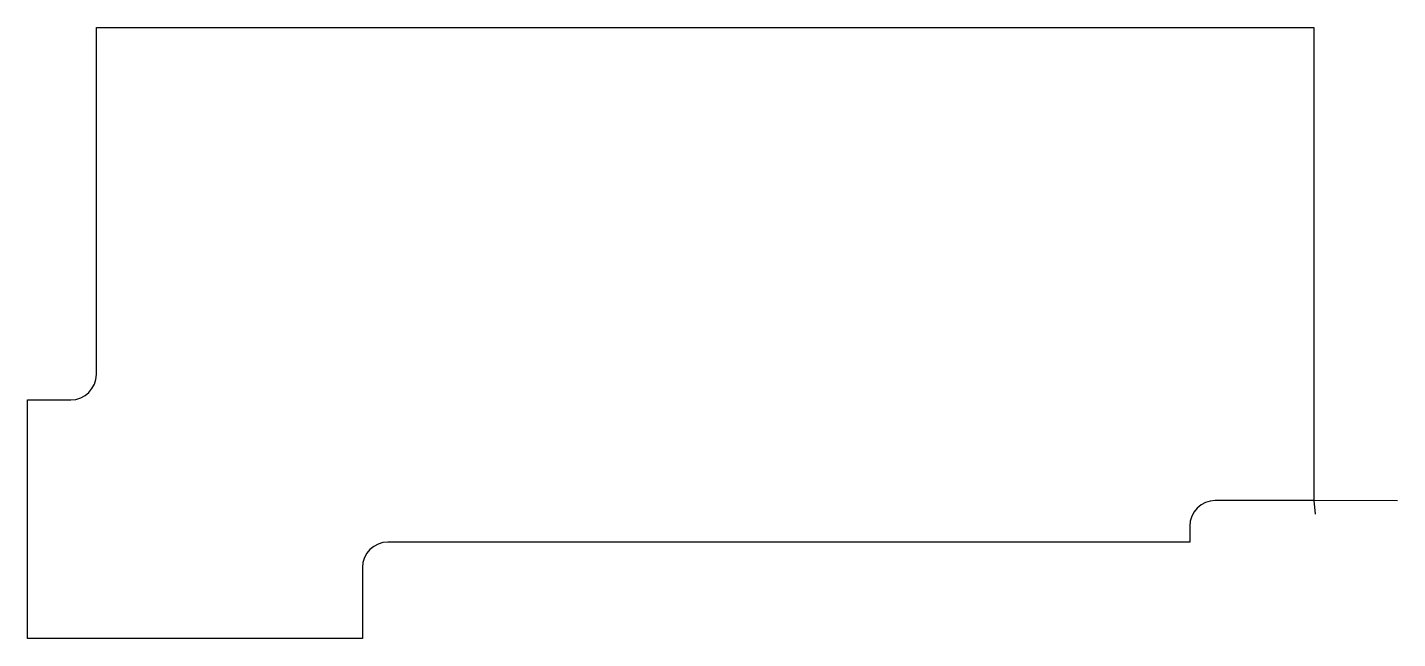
# Model space of a CAD drawing. Header units: metres. Extents: x 50 to 547, y 678 to 900.
import ezdxf

# ---------------------------------------------------------------- set-up
doc = ezdxf.new("R2010")
doc.units = ezdxf.units.M

msp = doc.modelspace()

# ---------------------------------------------------------------- linework, layer by layer
at = {"layer": 'TOOL_0'}
for p, q in [((74.766, 774.219), (74.766, 899.969)), ((74.766, 899.969), (516.266, 899.969)), ((516.266, 899.969), (516.266, 728.469)), ((49.766, 678.469), (49.766, 764.969)), ((49.766, 764.969), (65.516, 764.969)), ((516.266, 728.469), (480.516, 728.469)), ((546.616, 728.404), (516.266, 728.469)), ((516.266, 728.469), (516.732, 723.568)), ((471.266, 719.219), (471.266, 713.469)), ((471.266, 713.469), (180.516, 713.469)), ((171.266, 704.219), (171.266, 678.469)), ((171.266, 678.469), (49.766, 678.469))]:
    msp.add_line(p, q, dxfattribs=at)
for centre, start, end in [((65.516, 774.219), 270, 0), ((480.516, 719.219), 90, 180), ((180.516, 704.219), 90, 180)]:
    msp.add_arc(centre, 9.25, start, end, dxfattribs=at)

doc.saveas('drawing.dxf')
